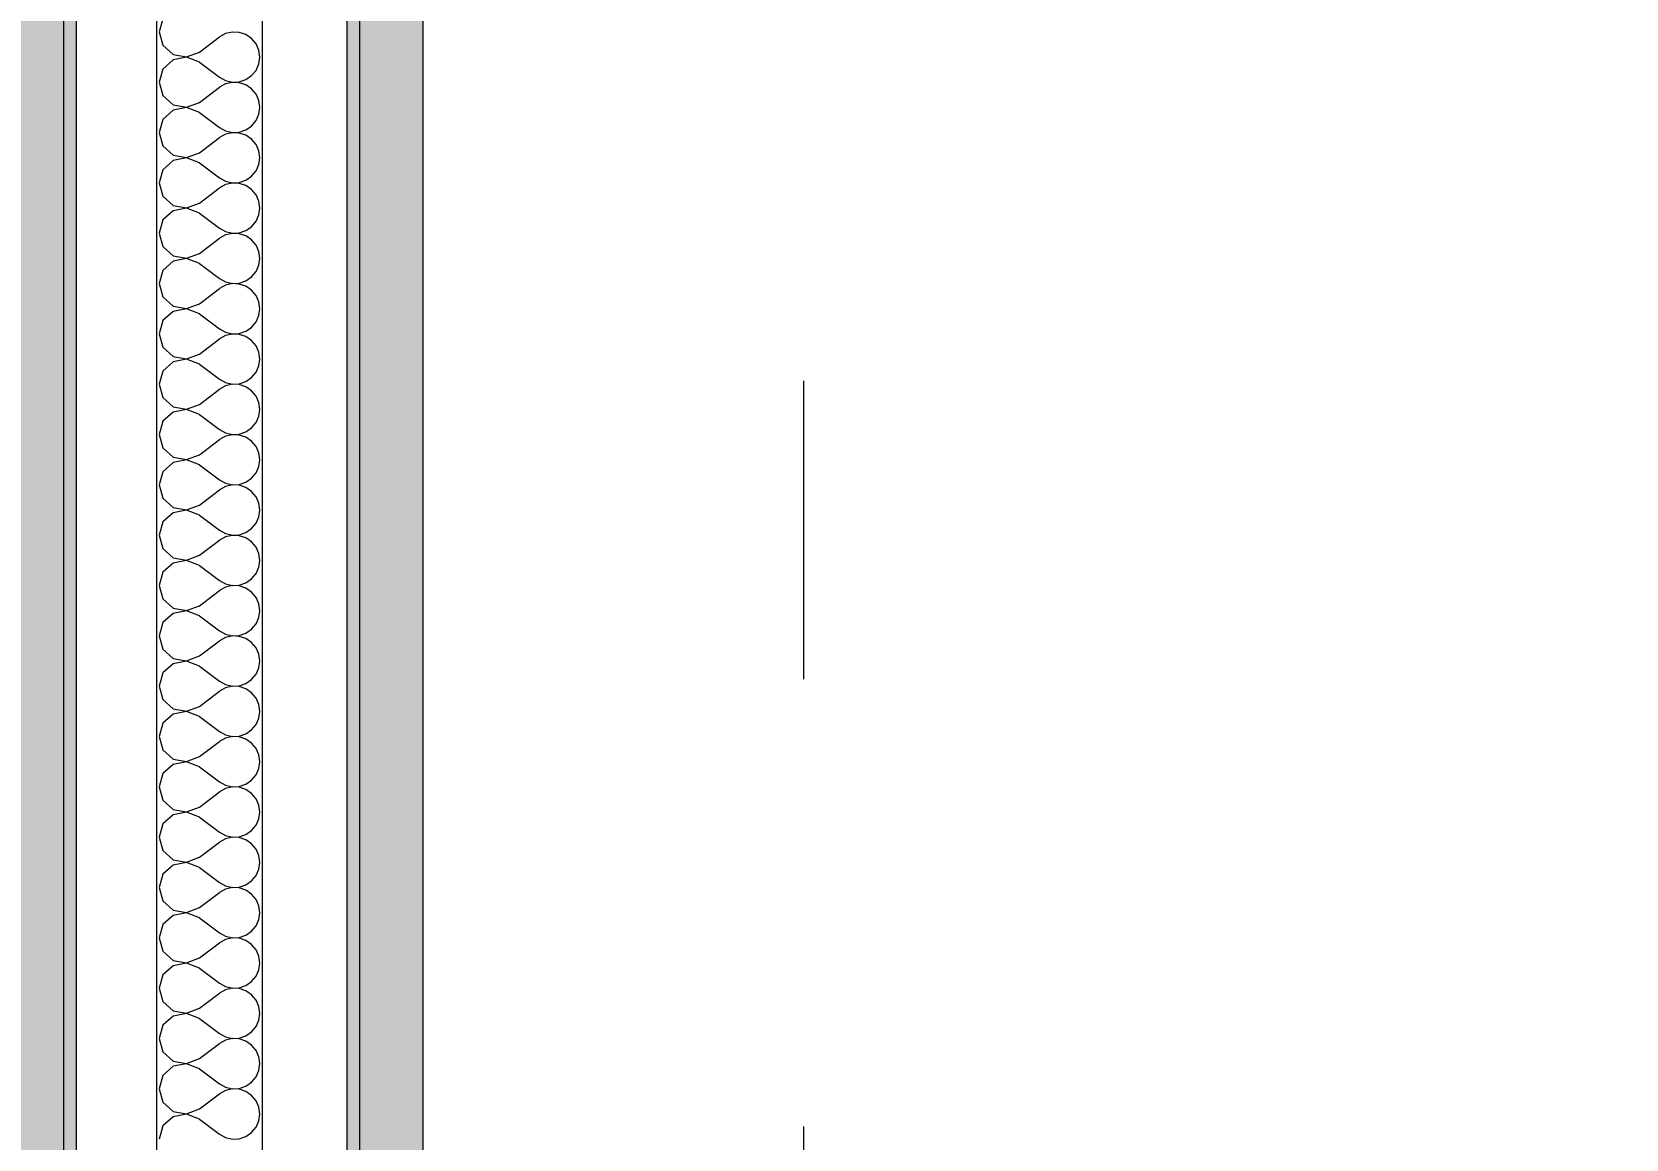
# Model space of a CAD drawing. Header units: millimetres. Extents: x -48147 to 1414029, y -496296 to 18123.
# Drawn here: x 1379525 to 1379902, y -479730.8 to -479468.9 of the extents above; entities that cross this region are included whole.
import ezdxf
from ezdxf.enums import TextEntityAlignment as Align

# ---------------------------------------------------------------- set-up
doc = ezdxf.new("R2010")
doc.units = ezdxf.units.MM
doc.header["$MEASUREMENT"] = 0
doc.linetypes.add('Double Dashed', pattern=[546.805537, 264.583325, -105.833328, 70.555556, -105.833328])
doc.linetypes.add('Wipeout_Contour', pattern=[1000, 0, -1000])
for name, color, linetype in [('New_A-15-MG_Structural_Grid_Phase_2', 7, 'Continuous'), ('New_A-25-M_Wall_Int', 7, 'Continuous'), ('New_A-95-D_1_20', 7, 'Continuous')]:
    doc.layers.add(name, color=color, linetype=linetype)
doc.layers.add('New_A-15-MG_Structural_Grid_Phase_2_Pen_No__222', color=7, linetype='Continuous', lineweight=13, true_color=0x65af33)
doc.layers.add('New_A-25-M_Wall_Int_Pen_No__107', color=7, linetype='Continuous', lineweight=15, true_color=0xa6a6a6)
doc.layers.add('New_A-25-M_Wall_Int_Pen_No__1', color=7, linetype='Continuous', lineweight=13)
doc.layers.add('New_A-95-D_1_20_Pen_No__1', color=7, linetype='Continuous', lineweight=13)
doc.styles.add('GENERATED_STYLE_1', font='')
doc.styles.add('GENERATED_STYLE_2', font='')
doc.styles.get('GENERATED_STYLE_1').set_extended_font_data('Arial')
doc.styles.get('GENERATED_STYLE_2').set_extended_font_data('Swis721 BT')
doc.dimstyles.new('GENERATED_STYLE__4', dxfattribs={"dimtxt": 125, "dimasz": 47.5, "dimexe": 0.18, "dimexo": 50, "dimgap": 0.09, "dimtad": 1, "dimdec": 0, "dimzin": 0, "dimdsep": 46, "dimtxsty": 'GENERATED_STYLE_1', "dimblk": 'ARROWHEAD_2', "dimblk1": 'ARROWHEAD_2', "dimblk2": 'ARROWHEAD_2', "dimcen": 0.09, "dimclrd": 7, "dimclre": 7, "dimclrt": 7, "dimadec": 0, "dimazin": 0, "dimtfac": 1, "dimtdec": 4, "dimtmove": 0, "dimatfit": 3, "dimfxl": 1, "dimtolj": 1, "dimtzin": 0, "dimarcsym": 0})

# ---------------------------------------------------------------- blocks, each defined once
blk = doc.blocks.new('Section Elem_90_2', base_point=(1372879, -490836.73))
at = {"color": 254, "linetype": 'Wipeout_Contour', "lineweight": 0, "ltscale": 81903552.09486547}
blk.add_wipeout([(1379835.83, -479397.03), (1379617.46, -479397.03), (1379617.46, -482736.73), (1379657.46, -482736.73), (1379657.46, -481686.73), (1384190.1, -481686.73), (1384190.1, -479136.73), (1383784.12, -479136.73), (1383784.12, -479150.03), (1383721.92, -479150.03), (1383714.71, -479153.02), (1383711.72, -479160.23), (1383711.72, -479567.83), (1383714.71, -479575.04), (1383721.92, -479578.03), (1383784.12, -479578.03), (1383784.12, -479591.33), (1383631.22, -479591.33), (1383631.22, -479578.03), (1383693.42, -479578.03), (1383700.64, -479575.04), (1383703.62, -479567.83), (1383703.62, -479160.23), (1383700.64, -479153.02), (1383693.42, -479150.03), (1383631.22, -479150.03), (1383631.22, -479136.73), (1380962.49, -479136.73), (1380962.49, -479147.63), (1380900.04, -479147.63), (1380894.66, -479149.86), (1380892.44, -479155.23), (1380892.44, -479374.23), (1380894.66, -479379.61), (1380900.04, -479381.83), (1380962.49, -479381.83), (1380962.49, -479392.73), (1380816.09, -479392.73), (1380816.09, -479381.83), (1380878.54, -479381.83), (1380883.91, -479379.61), (1380886.14, -479374.23), (1380886.14, -479155.23), (1380883.91, -479149.86), (1380878.54, -479147.63), (1380816.09, -479147.63), (1380816.09, -479136.73), (1379835.83, -479136.73), (1379835.83, -479154.03), (1379725.53, -479154.03), (1379716.55, -479157.75), (1379712.83, -479166.73), (1379712.83, -479367.03), (1379716.55, -479376.01), (1379725.53, -479379.73), (1379835.83, -479379.73)], dxfattribs=at).dxf.layer = 'New_A-25-M_Wall_Int'
blk = doc.blocks.new('*X406', base_point=(1372879, -490836.73))
at = {"layer": 'New_A-25-M_Wall_Int_Pen_No__107', "linetype": 'Continuous'}
for p, q in [((1379555.95, -479465.75), (1379555.06, -479468.88)), ((1379555.06, -479468.88), (1379555.95, -479472)), ((1379555.95, -479472), (1379558.35, -479474.2)), ((1379564.58, -479473.64), (1379569.35, -479470.07)), ((1379570.78, -479469.27), (1379569.35, -479470.07)), ((1379572.38, -479468.9), (1379570.78, -479469.27)), ((1379574.02, -479468.98), (1379572.38, -479468.9)), ((1379575.58, -479469.5), (1379574.02, -479468.98)), ((1379576.93, -479470.43), (1379575.58, -479469.5)), ((1379577.98, -479471.7), (1379576.93, -479470.43)), ((1379578.64, -479473.2), (1379577.98, -479471.7)), ((1379558.35, -479475.46), (1379555.95, -479477.65)), ((1379558.35, -479474.2), (1379561.55, -479474.8)), ((1379561.55, -479474.85), (1379558.35, -479475.46)), ((1379561.55, -479474.8), (1379564.58, -479473.64)), ((1379564.58, -479476.02), (1379561.55, -479474.85)), ((1379564.58, -479476.02), (1379569.35, -479479.59)), ((1379578.87, -479474.83), (1379578.64, -479473.2)), ((1379578.64, -479476.45), (1379578.87, -479474.83)), ((1379555.95, -479477.65), (1379555.06, -479480.78)), ((1379569.35, -479479.59), (1379570.78, -479480.38)), ((1379575.58, -479480.15), (1379576.93, -479479.22)), ((1379576.93, -479479.22), (1379577.98, -479477.96)), ((1379577.98, -479477.96), (1379578.64, -479476.45)), ((1379555.06, -479480.78), (1379555.95, -479483.91)), ((1379564.58, -479485.54), (1379569.35, -479481.97)), ((1379570.78, -479481.18), (1379569.35, -479481.97)), ((1379570.78, -479480.38), (1379572.38, -479480.76)), ((1379572.38, -479480.8), (1379570.78, -479481.18)), ((1379572.38, -479480.76), (1379574.02, -479480.68)), ((1379574.02, -479480.88), (1379572.38, -479480.8)), ((1379574.02, -479480.68), (1379575.58, -479480.15)), ((1379575.58, -479481.41), (1379574.02, -479480.88)), ((1379576.93, -479482.34), (1379575.58, -479481.41)), ((1379577.98, -479483.6), (1379576.93, -479482.34)), ((1379578.64, -479485.11), (1379577.98, -479483.6)), ((1379555.95, -479483.91), (1379558.35, -479486.1)), ((1379558.35, -479487.36), (1379555.95, -479489.56)), ((1379558.35, -479486.1), (1379561.55, -479486.71)), ((1379561.55, -479486.76), (1379558.35, -479487.36)), ((1379561.55, -479486.71), (1379564.58, -479485.54)), ((1379564.58, -479487.92), (1379561.55, -479486.76)), ((1379578.87, -479486.73), (1379578.64, -479485.11)), ((1379578.64, -479488.36), (1379578.87, -479486.73)), ((1379555.95, -479489.56), (1379555.06, -479492.68)), ((1379564.58, -479487.92), (1379569.35, -479491.49)), ((1379575.58, -479492.06), (1379576.93, -479491.13)), ((1379576.93, -479491.13), (1379577.98, -479489.86)), ((1379577.98, -479489.86), (1379578.64, -479488.36)), ((1379555.06, -479492.68), (1379555.95, -479495.81)), ((1379564.58, -479497.45), (1379569.35, -479493.88)), ((1379569.35, -479491.49), (1379570.78, -479492.29)), ((1379570.78, -479493.08), (1379569.35, -479493.88)), ((1379570.78, -479492.29), (1379572.38, -479492.66)), ((1379572.38, -479492.71), (1379570.78, -479493.08)), ((1379572.38, -479492.66), (1379574.02, -479492.58)), ((1379574.02, -479492.79), (1379572.38, -479492.71)), ((1379574.02, -479492.58), (1379575.58, -479492.06)), ((1379575.58, -479493.31), (1379574.02, -479492.79)), ((1379576.93, -479494.24), (1379575.58, -479493.31)), ((1379577.98, -479495.51), (1379576.93, -479494.24)), ((1379555.95, -479495.81), (1379558.35, -479498.01)), ((1379558.35, -479498.01), (1379561.55, -479498.61)), ((1379561.55, -479498.66), (1379558.35, -479499.27)), ((1379561.55, -479498.61), (1379564.58, -479497.45)), ((1379564.58, -479499.83), (1379561.55, -479498.66)), ((1379578.64, -479497.01), (1379577.98, -479495.51)), ((1379578.87, -479498.64), (1379578.64, -479497.01)), ((1379578.64, -479500.26), (1379578.87, -479498.64)), ((1379555.95, -479501.46), (1379555.06, -479504.59)), ((1379558.35, -479499.27), (1379555.95, -479501.46)), ((1379564.58, -479499.83), (1379569.35, -479503.4)), ((1379576.93, -479503.03), (1379577.98, -479501.77)), ((1379577.98, -479501.77), (1379578.64, -479500.26)), ((1379555.06, -479504.59), (1379555.95, -479507.72)), ((1379564.58, -479509.35), (1379569.35, -479505.78)), ((1379569.35, -479503.4), (1379570.78, -479504.19)), ((1379570.78, -479504.99), (1379569.35, -479505.78)), ((1379570.78, -479504.19), (1379572.38, -479504.57)), ((1379572.38, -479504.61), (1379570.78, -479504.99)), ((1379572.38, -479504.57), (1379574.02, -479504.49)), ((1379574.02, -479504.69), (1379572.38, -479504.61)), ((1379574.02, -479504.49), (1379575.58, -479503.96)), ((1379575.58, -479505.22), (1379574.02, -479504.69)), ((1379575.58, -479503.96), (1379576.93, -479503.03)), ((1379576.93, -479506.15), (1379575.58, -479505.22)), ((1379577.98, -479507.41), (1379576.93, -479506.15)), ((1379555.95, -479507.72), (1379558.35, -479509.91)), ((1379558.35, -479509.91), (1379561.55, -479510.52)), ((1379561.55, -479510.52), (1379564.58, -479509.35)), ((1379578.64, -479508.92), (1379577.98, -479507.41)), ((1379578.87, -479510.54), (1379578.64, -479508.92)), ((1379555.95, -479513.36), (1379555.06, -479516.49)), ((1379558.35, -479511.17), (1379555.95, -479513.36)), ((1379561.55, -479510.57), (1379558.35, -479511.17)), ((1379564.58, -479511.73), (1379561.55, -479510.57)), ((1379564.58, -479511.73), (1379569.35, -479515.3)), ((1379576.93, -479514.94), (1379577.98, -479513.67)), ((1379577.98, -479513.67), (1379578.64, -479512.17)), ((1379578.64, -479512.17), (1379578.87, -479510.54)), ((1379555.06, -479516.49), (1379555.95, -479519.62)), ((1379569.35, -479515.3), (1379570.78, -479516.1)), ((1379570.78, -479516.89), (1379569.35, -479517.68)), ((1379570.78, -479516.1), (1379572.38, -479516.47)), ((1379572.38, -479516.52), (1379570.78, -479516.89)), ((1379572.38, -479516.47), (1379574.02, -479516.39)), ((1379574.02, -479516.6), (1379572.38, -479516.52)), ((1379574.02, -479516.39), (1379575.58, -479515.87)), ((1379575.58, -479517.12), (1379574.02, -479516.6)), ((1379575.58, -479515.87), (1379576.93, -479514.94)), ((1379576.93, -479518.05), (1379575.58, -479517.12)), ((1379555.95, -479519.62), (1379558.35, -479521.82)), ((1379561.55, -479522.42), (1379564.58, -479521.26)), ((1379564.58, -479521.26), (1379569.35, -479517.68)), ((1379577.98, -479519.32), (1379576.93, -479518.05)), ((1379578.64, -479520.82), (1379577.98, -479519.32)), ((1379578.87, -479522.45), (1379578.64, -479520.82)), ((1379558.35, -479523.08), (1379555.95, -479525.27)), ((1379558.35, -479521.82), (1379561.55, -479522.42)), ((1379561.55, -479522.47), (1379558.35, -479523.08)), ((1379564.58, -479523.64), (1379561.55, -479522.47)), ((1379564.58, -479523.64), (1379569.35, -479527.21)), ((1379577.98, -479525.58), (1379578.64, -479524.07)), ((1379578.64, -479524.07), (1379578.87, -479522.45)), ((1379555.95, -479525.27), (1379555.06, -479528.4)), ((1379555.06, -479528.4), (1379555.95, -479531.53)), ((1379569.35, -479527.21), (1379570.78, -479528)), ((1379570.78, -479528.79), (1379569.35, -479529.59)), ((1379570.78, -479528), (1379572.38, -479528.38)), ((1379572.38, -479528.42), (1379570.78, -479528.79)), ((1379572.38, -479528.38), (1379574.02, -479528.3)), ((1379574.02, -479528.5), (1379572.38, -479528.42)), ((1379574.02, -479528.3), (1379575.58, -479527.77)), ((1379575.58, -479529.03), (1379574.02, -479528.5)), ((1379575.58, -479527.77), (1379576.93, -479526.84)), ((1379576.93, -479526.84), (1379577.98, -479525.58)), ((1379555.95, -479531.53), (1379558.35, -479533.72)), ((1379564.58, -479533.16), (1379569.35, -479529.59)), ((1379576.93, -479529.96), (1379575.58, -479529.03)), ((1379577.98, -479531.22), (1379576.93, -479529.96)), ((1379578.64, -479532.72), (1379577.98, -479531.22)), ((1379558.35, -479534.98), (1379555.95, -479537.17)), ((1379558.35, -479533.72), (1379561.55, -479534.33)), ((1379561.55, -479534.38), (1379558.35, -479534.98)), ((1379561.55, -479534.33), (1379564.58, -479533.16)), ((1379564.58, -479535.54), (1379561.55, -479534.38)), ((1379564.58, -479535.54), (1379569.35, -479539.11)), ((1379577.98, -479537.48), (1379578.64, -479535.98)), ((1379578.87, -479534.35), (1379578.64, -479532.72)), ((1379578.64, -479535.98), (1379578.87, -479534.35)), ((1379555.95, -479537.17), (1379555.06, -479540.3)), ((1379569.35, -479539.11), (1379570.78, -479539.91)), ((1379570.78, -479539.91), (1379572.38, -479540.28)), ((1379574.02, -479540.2), (1379575.58, -479539.68)), ((1379575.58, -479539.68), (1379576.93, -479538.75)), ((1379576.93, -479538.75), (1379577.98, -479537.48)), ((1379555.06, -479540.3), (1379555.95, -479543.43)), ((1379555.95, -479543.43), (1379558.35, -479545.63)), ((1379564.58, -479545.07), (1379569.35, -479541.49)), ((1379570.78, -479540.7), (1379569.35, -479541.49)), ((1379572.38, -479540.33), (1379570.78, -479540.7)), ((1379572.38, -479540.28), (1379574.02, -479540.2)), ((1379574.02, -479540.41), (1379572.38, -479540.33)), ((1379575.58, -479540.93), (1379574.02, -479540.41)), ((1379576.93, -479541.86), (1379575.58, -479540.93)), ((1379577.98, -479543.13), (1379576.93, -479541.86)), ((1379578.64, -479544.63), (1379577.98, -479543.13)), ((1379558.35, -479546.88), (1379555.95, -479549.08)), ((1379558.35, -479545.63), (1379561.55, -479546.23)), ((1379561.55, -479546.28), (1379558.35, -479546.88)), ((1379561.55, -479546.23), (1379564.58, -479545.07)), ((1379564.58, -479547.45), (1379561.55, -479546.28)), ((1379564.58, -479547.45), (1379569.35, -479551.02)), ((1379578.87, -479546.26), (1379578.64, -479544.63)), ((1379578.64, -479547.88), (1379578.87, -479546.26)), ((1379555.95, -479549.08), (1379555.06, -479552.21)), ((1379569.35, -479551.02), (1379570.78, -479551.81)), ((1379575.58, -479551.58), (1379576.93, -479550.65)), ((1379576.93, -479550.65), (1379577.98, -479549.39)), ((1379577.98, -479549.39), (1379578.64, -479547.88)), ((1379555.06, -479552.21), (1379555.95, -479555.34)), ((1379564.58, -479556.97), (1379569.35, -479553.4)), ((1379570.78, -479552.6), (1379569.35, -479553.4)), ((1379570.78, -479551.81), (1379572.38, -479552.18)), ((1379572.38, -479552.23), (1379570.78, -479552.6)), ((1379572.38, -479552.18), (1379574.02, -479552.1)), ((1379574.02, -479552.31), (1379572.38, -479552.23)), ((1379574.02, -479552.1), (1379575.58, -479551.58)), ((1379575.58, -479552.84), (1379574.02, -479552.31)), ((1379576.93, -479553.77), (1379575.58, -479552.84)), ((1379577.98, -479555.03), (1379576.93, -479553.77)), ((1379578.64, -479556.53), (1379577.98, -479555.03)), ((1379555.95, -479555.34), (1379558.35, -479557.53)), ((1379558.35, -479558.79), (1379555.95, -479560.98)), ((1379558.35, -479557.53), (1379561.55, -479558.14)), ((1379561.55, -479558.19), (1379558.35, -479558.79)), ((1379561.55, -479558.14), (1379564.58, -479556.97)), ((1379564.58, -479559.35), (1379561.55, -479558.19)), ((1379578.87, -479558.16), (1379578.64, -479556.53)), ((1379578.64, -479559.79), (1379578.87, -479558.16)), ((1379555.95, -479560.98), (1379555.06, -479564.11)), ((1379564.58, -479559.35), (1379569.35, -479562.92)), ((1379575.58, -479563.48), (1379576.93, -479562.55)), ((1379576.93, -479562.55), (1379577.98, -479561.29)), ((1379577.98, -479561.29), (1379578.64, -479559.79)), ((1379555.06, -479564.11), (1379555.95, -479567.24)), ((1379564.58, -479568.88), (1379569.35, -479565.3)), ((1379569.35, -479562.92), (1379570.78, -479563.72)), ((1379570.78, -479564.51), (1379569.35, -479565.3)), ((1379570.78, -479563.72), (1379572.38, -479564.09)), ((1379572.38, -479564.14), (1379570.78, -479564.51)), ((1379572.38, -479564.09), (1379574.02, -479564.01)), ((1379574.02, -479564.22), (1379572.38, -479564.14)), ((1379574.02, -479564.01), (1379575.58, -479563.48)), ((1379575.58, -479564.74), (1379574.02, -479564.22)), ((1379576.93, -479565.67), (1379575.58, -479564.74)), ((1379577.98, -479566.94), (1379576.93, -479565.67)), ((1379555.95, -479567.24), (1379558.35, -479569.44)), ((1379558.35, -479569.44), (1379561.55, -479570.04)), ((1379561.55, -479570.09), (1379558.35, -479570.69)), ((1379561.55, -479570.04), (1379564.58, -479568.88)), ((1379564.58, -479571.26), (1379561.55, -479570.09)), ((1379578.64, -479568.44), (1379577.98, -479566.94)), ((1379578.87, -479570.07), (1379578.64, -479568.44)), ((1379578.64, -479571.69), (1379578.87, -479570.07)), ((1379555.95, -479572.89), (1379555.06, -479576.02)), ((1379558.35, -479570.69), (1379555.95, -479572.89)), ((1379564.58, -479571.26), (1379569.35, -479574.83)), ((1379576.93, -479574.46), (1379577.98, -479573.2)), ((1379577.98, -479573.2), (1379578.64, -479571.69)), ((1379555.06, -479576.02), (1379555.95, -479579.15)), ((1379564.58, -479580.78), (1379569.35, -479577.21)), ((1379569.35, -479574.83), (1379570.78, -479575.62)), ((1379570.78, -479576.41), (1379569.35, -479577.21)), ((1379570.78, -479575.62), (1379572.38, -479575.99)), ((1379572.38, -479576.04), (1379570.78, -479576.41)), ((1379572.38, -479575.99), (1379574.02, -479575.91)), ((1379574.02, -479576.12), (1379572.38, -479576.04)), ((1379574.02, -479575.91), (1379575.58, -479575.39)), ((1379575.58, -479576.65), (1379574.02, -479576.12)), ((1379575.58, -479575.39), (1379576.93, -479574.46)), ((1379576.93, -479577.58), (1379575.58, -479576.65)), ((1379577.98, -479578.84), (1379576.93, -479577.58)), ((1379555.95, -479579.15), (1379558.35, -479581.34)), ((1379558.35, -479581.34), (1379561.55, -479581.95)), ((1379561.55, -479581.95), (1379564.58, -479580.78)), ((1379578.64, -479580.34), (1379577.98, -479578.84)), ((1379578.87, -479581.97), (1379578.64, -479580.34)), ((1379555.95, -479584.79), (1379555.06, -479587.92)), ((1379558.35, -479582.6), (1379555.95, -479584.79)), ((1379561.55, -479581.99), (1379558.35, -479582.6)), ((1379564.58, -479583.16), (1379561.55, -479581.99)), ((1379564.58, -479583.16), (1379569.35, -479586.73)), ((1379576.93, -479586.36), (1379577.98, -479585.1)), ((1379577.98, -479585.1), (1379578.64, -479583.6)), ((1379578.64, -479583.6), (1379578.87, -479581.97)), ((1379555.06, -479587.92), (1379555.95, -479591.05)), ((1379564.58, -479592.68), (1379569.35, -479589.11)), ((1379569.35, -479586.73), (1379570.78, -479587.53)), ((1379570.78, -479588.32), (1379569.35, -479589.11)), ((1379570.78, -479587.53), (1379572.38, -479587.9)), ((1379572.38, -479587.95), (1379570.78, -479588.32)), ((1379572.38, -479587.9), (1379574.02, -479587.82)), ((1379574.02, -479588.03), (1379572.38, -479587.95)), ((1379574.02, -479587.82), (1379575.58, -479587.29)), ((1379575.58, -479588.55), (1379574.02, -479588.03)), ((1379575.58, -479587.29), (1379576.93, -479586.36)), ((1379576.93, -479589.48), (1379575.58, -479588.55)), ((1379555.95, -479591.05), (1379558.35, -479593.25)), ((1379561.55, -479593.85), (1379564.58, -479592.68)), ((1379577.98, -479590.75), (1379576.93, -479589.48)), ((1379578.64, -479592.25), (1379577.98, -479590.75)), ((1379578.87, -479593.88), (1379578.64, -479592.25)), ((1379555.95, -479596.7), (1379555.06, -479599.83)), ((1379558.35, -479594.5), (1379555.95, -479596.7)), ((1379558.35, -479593.25), (1379561.55, -479593.85)), ((1379561.55, -479593.9), (1379558.35, -479594.5)), ((1379564.58, -479595.07), (1379561.55, -479593.9)), ((1379564.58, -479595.07), (1379569.35, -479598.64)), ((1379577.98, -479597), (1379578.64, -479595.5)), ((1379578.64, -479595.5), (1379578.87, -479593.88)), ((1379555.06, -479599.83), (1379555.95, -479602.96)), ((1379569.35, -479598.64), (1379570.78, -479599.43)), ((1379570.78, -479600.22), (1379569.35, -479601.02)), ((1379570.78, -479599.43), (1379572.38, -479599.8)), ((1379572.38, -479599.85), (1379570.78, -479600.22)), ((1379572.38, -479599.8), (1379574.02, -479599.72)), ((1379574.02, -479599.93), (1379572.38, -479599.85)), ((1379574.02, -479599.72), (1379575.58, -479599.2)), ((1379575.58, -479600.46), (1379574.02, -479599.93)), ((1379575.58, -479599.2), (1379576.93, -479598.27)), ((1379576.93, -479601.39), (1379575.58, -479600.46)), ((1379576.93, -479598.27), (1379577.98, -479597)), ((1379555.95, -479602.96), (1379558.35, -479605.15)), ((1379564.58, -479604.59), (1379569.35, -479601.02)), ((1379577.98, -479602.65), (1379576.93, -479601.39)), ((1379578.64, -479604.15), (1379577.98, -479602.65)), ((1379578.87, -479605.78), (1379578.64, -479604.15)), ((1379558.35, -479606.41), (1379555.95, -479608.6)), ((1379558.35, -479605.15), (1379561.55, -479605.76)), ((1379561.55, -479605.8), (1379558.35, -479606.41)), ((1379561.55, -479605.76), (1379564.58, -479604.59)), ((1379564.58, -479606.97), (1379561.55, -479605.8)), ((1379564.58, -479606.97), (1379569.35, -479610.54)), ((1379577.98, -479608.91), (1379578.64, -479607.41)), ((1379578.64, -479607.41), (1379578.87, -479605.78)), ((1379555.95, -479608.6), (1379555.06, -479611.73)), ((1379555.06, -479611.73), (1379555.95, -479614.86)), ((1379569.35, -479610.54), (1379570.78, -479611.34)), ((1379570.78, -479611.34), (1379572.38, -479611.71)), ((1379572.38, -479611.76), (1379570.78, -479612.13)), ((1379572.38, -479611.71), (1379574.02, -479611.63)), ((1379574.02, -479611.84), (1379572.38, -479611.76)), ((1379574.02, -479611.63), (1379575.58, -479611.1)), ((1379575.58, -479611.1), (1379576.93, -479610.17)), ((1379576.93, -479610.17), (1379577.98, -479608.91)), ((1379555.95, -479614.86), (1379558.35, -479617.06)), ((1379564.58, -479616.49), (1379569.35, -479612.92)), ((1379570.78, -479612.13), (1379569.35, -479612.92)), ((1379575.58, -479612.36), (1379574.02, -479611.84)), ((1379576.93, -479613.29), (1379575.58, -479612.36)), ((1379577.98, -479614.56), (1379576.93, -479613.29)), ((1379578.64, -479616.06), (1379577.98, -479614.56)), ((1379558.35, -479618.31), (1379555.95, -479620.51)), ((1379558.35, -479617.06), (1379561.55, -479617.66)), ((1379561.55, -479617.71), (1379558.35, -479618.31)), ((1379561.55, -479617.66), (1379564.58, -479616.49)), ((1379564.58, -479618.88), (1379561.55, -479617.71)), ((1379564.58, -479618.88), (1379569.35, -479622.45)), ((1379577.98, -479620.81), (1379578.64, -479619.31)), ((1379578.87, -479617.68), (1379578.64, -479616.06)), ((1379578.64, -479619.31), (1379578.87, -479617.68)), ((1379555.95, -479620.51), (1379555.06, -479623.64)), ((1379569.35, -479622.45), (1379570.78, -479623.24)), ((1379574.02, -479623.53), (1379575.58, -479623.01)), ((1379575.58, -479623.01), (1379576.93, -479622.08)), ((1379576.93, -479622.08), (1379577.98, -479620.81)), ((1379555.06, -479623.64), (1379555.95, -479626.77)), ((1379555.95, -479626.77), (1379558.35, -479628.96)), ((1379564.58, -479628.4), (1379569.35, -479624.83)), ((1379570.78, -479624.03), (1379569.35, -479624.83)), ((1379570.78, -479623.24), (1379572.38, -479623.61)), ((1379572.38, -479623.66), (1379570.78, -479624.03)), ((1379572.38, -479623.61), (1379574.02, -479623.53)), ((1379574.02, -479623.74), (1379572.38, -479623.66)), ((1379575.58, -479624.27), (1379574.02, -479623.74)), ((1379576.93, -479625.2), (1379575.58, -479624.27)), ((1379577.98, -479626.46), (1379576.93, -479625.2)), ((1379578.64, -479627.96), (1379577.98, -479626.46)), ((1379558.35, -479630.22), (1379555.95, -479632.41)), ((1379558.35, -479628.96), (1379561.55, -479629.57)), ((1379561.55, -479629.61), (1379558.35, -479630.22)), ((1379561.55, -479629.57), (1379564.58, -479628.4)), ((1379564.58, -479630.78), (1379561.55, -479629.61)), ((1379578.87, -479629.59), (1379578.64, -479627.96)), ((1379578.64, -479631.22), (1379578.87, -479629.59)), ((1379555.95, -479632.41), (1379555.06, -479635.54)), ((1379564.58, -479630.78), (1379569.35, -479634.35)), ((1379569.35, -479634.35), (1379570.78, -479635.15)), ((1379575.58, -479634.91), (1379576.93, -479633.98)), ((1379576.93, -479633.98), (1379577.98, -479632.72)), ((1379577.98, -479632.72), (1379578.64, -479631.22)), ((1379555.06, -479635.54), (1379555.95, -479638.67)), ((1379564.58, -479640.3), (1379569.35, -479636.73)), ((1379570.78, -479635.94), (1379569.35, -479636.73)), ((1379570.78, -479635.15), (1379572.38, -479635.52)), ((1379572.38, -479635.57), (1379570.78, -479635.94)), ((1379572.38, -479635.52), (1379574.02, -479635.44)), ((1379574.02, -479635.65), (1379572.38, -479635.57)), ((1379574.02, -479635.44), (1379575.58, -479634.91)), ((1379575.58, -479636.17), (1379574.02, -479635.65)), ((1379576.93, -479637.1), (1379575.58, -479636.17)), ((1379577.98, -479638.36), (1379576.93, -479637.1)), ((1379555.95, -479638.67), (1379558.35, -479640.87)), ((1379558.35, -479640.87), (1379561.55, -479641.47)), ((1379561.55, -479641.52), (1379558.35, -479642.12)), ((1379561.55, -479641.47), (1379564.58, -479640.3)), ((1379564.58, -479642.68), (1379561.55, -479641.52)), ((1379578.64, -479639.87), (1379577.98, -479638.36)), ((1379578.87, -479641.49), (1379578.64, -479639.87)), ((1379578.64, -479643.12), (1379578.87, -479641.49)), ((1379555.95, -479644.32), (1379555.06, -479647.45)), ((1379558.35, -479642.12), (1379555.95, -479644.32)), ((1379564.58, -479642.68), (1379569.35, -479646.26)), ((1379576.93, -479645.89), (1379577.98, -479644.62)), ((1379577.98, -479644.62), (1379578.64, -479643.12)), ((1379555.06, -479647.45), (1379555.95, -479650.58)), ((1379564.58, -479652.21), (1379569.35, -479648.64)), ((1379569.35, -479646.26), (1379570.78, -479647.05)), ((1379570.78, -479647.84), (1379569.35, -479648.64)), ((1379570.78, -479647.05), (1379572.38, -479647.42)), ((1379572.38, -479647.47), (1379570.78, -479647.84)), ((1379572.38, -479647.42), (1379574.02, -479647.34)), ((1379574.02, -479647.55), (1379572.38, -479647.47)), ((1379574.02, -479647.34), (1379575.58, -479646.82)), ((1379575.58, -479648.08), (1379574.02, -479647.55)), ((1379575.58, -479646.82), (1379576.93, -479645.89)), ((1379576.93, -479649.01), (1379575.58, -479648.08)), ((1379577.98, -479650.27), (1379576.93, -479649.01)), ((1379555.95, -479650.58), (1379558.35, -479652.77)), ((1379558.35, -479652.77), (1379561.55, -479653.38)), ((1379561.55, -479653.38), (1379564.58, -479652.21)), ((1379578.64, -479651.77), (1379577.98, -479650.27)), ((1379578.87, -479653.4), (1379578.64, -479651.77)), ((1379555.95, -479656.22), (1379555.06, -479659.35)), ((1379558.35, -479654.03), (1379555.95, -479656.22)), ((1379561.55, -479653.42), (1379558.35, -479654.03)), ((1379564.58, -479654.59), (1379561.55, -479653.42)), ((1379564.58, -479654.59), (1379569.35, -479658.16)), ((1379576.93, -479657.79), (1379577.98, -479656.53)), ((1379577.98, -479656.53), (1379578.64, -479655.03)), ((1379578.64, -479655.03), (1379578.87, -479653.4)), ((1379555.06, -479659.35), (1379555.95, -479662.48)), ((1379564.58, -479664.11), (1379569.35, -479660.54)), ((1379569.35, -479658.16), (1379570.78, -479658.96)), ((1379570.78, -479659.75), (1379569.35, -479660.54)), ((1379570.78, -479658.96), (1379572.38, -479659.33)), ((1379572.38, -479659.38), (1379570.78, -479659.75)), ((1379572.38, -479659.33), (1379574.02, -479659.25)), ((1379574.02, -479659.46), (1379572.38, -479659.38)), ((1379574.02, -479659.25), (1379575.58, -479658.72)), ((1379575.58, -479659.98), (1379574.02, -479659.46)), ((1379575.58, -479658.72), (1379576.93, -479657.79)), ((1379576.93, -479660.91), (1379575.58, -479659.98)), ((1379555.95, -479662.48), (1379558.35, -479664.68)), ((1379561.55, -479665.28), (1379564.58, -479664.11)), ((1379577.98, -479662.17), (1379576.93, -479660.91)), ((1379578.64, -479663.68), (1379577.98, -479662.17)), ((1379578.87, -479665.3), (1379578.64, -479663.68)), ((1379555.95, -479668.13), (1379555.06, -479671.26)), ((1379558.35, -479665.93), (1379555.95, -479668.13)), ((1379558.35, -479664.68), (1379561.55, -479665.28)), ((1379561.55, -479665.33), (1379558.35, -479665.93)), ((1379564.58, -479666.49), (1379561.55, -479665.33)), ((1379564.58, -479666.49), (1379569.35, -479670.07)), ((1379577.98, -479668.43), (1379578.64, -479666.93)), ((1379578.64, -479666.93), (1379578.87, -479665.3)), ((1379555.06, -479671.26), (1379555.95, -479674.39)), ((1379569.35, -479670.07), (1379570.78, -479670.86)), ((1379570.78, -479671.65), (1379569.35, -479672.45)), ((1379570.78, -479670.86), (1379572.38, -479671.23)), ((1379572.38, -479671.28), (1379570.78, -479671.65)), ((1379572.38, -479671.23), (1379574.02, -479671.15)), ((1379574.02, -479671.36), (1379572.38, -479671.28)), ((1379574.02, -479671.15), (1379575.58, -479670.63)), ((1379575.58, -479671.88), (1379574.02, -479671.36)), ((1379575.58, -479670.63), (1379576.93, -479669.7)), ((1379576.93, -479672.81), (1379575.58, -479671.88)), ((1379576.93, -479669.7), (1379577.98, -479668.43)), ((1379555.95, -479674.39), (1379558.35, -479676.58)), ((1379564.58, -479676.02), (1379569.35, -479672.45)), ((1379577.98, -479674.08), (1379576.93, -479672.81)), ((1379578.64, -479675.58), (1379577.98, -479674.08)), ((1379578.87, -479677.21), (1379578.64, -479675.58)), ((1379558.35, -479677.84), (1379555.95, -479680.03)), ((1379558.35, -479676.58), (1379561.55, -479677.18)), ((1379561.55, -479677.23), (1379558.35, -479677.84)), ((1379561.55, -479677.18), (1379564.58, -479676.02)), ((1379564.58, -479678.4), (1379561.55, -479677.23)), ((1379564.58, -479678.4), (1379569.35, -479681.97)), ((1379577.98, -479680.34), (1379578.64, -479678.84)), ((1379578.64, -479678.84), (1379578.87, -479677.21)), ((1379555.95, -479680.03), (1379555.06, -479683.16)), ((1379555.06, -479683.16), (1379555.95, -479686.29)), ((1379569.35, -479681.97), (1379570.78, -479682.77)), ((1379570.78, -479682.77), (1379572.38, -479683.14)), ((1379572.38, -479683.19), (1379570.78, -479683.56)), ((1379572.38, -479683.14), (1379574.02, -479683.06)), ((1379574.02, -479683.26), (1379572.38, -479683.19)), ((1379574.02, -479683.06), (1379575.58, -479682.53)), ((1379575.58, -479683.79), (1379574.02, -479683.26)), ((1379575.58, -479682.53), (1379576.93, -479681.6)), ((1379576.93, -479681.6), (1379577.98, -479680.34)), ((1379555.95, -479686.29), (1379558.35, -479688.48)), ((1379564.58, -479687.92), (1379569.35, -479684.35)), ((1379570.78, -479683.56), (1379569.35, -479684.35)), ((1379576.93, -479684.72), (1379575.58, -479683.79)), ((1379577.98, -479685.98), (1379576.93, -479684.72)), ((1379578.64, -479687.49), (1379577.98, -479685.98)), ((1379558.35, -479689.74), (1379555.95, -479691.94)), ((1379558.35, -479688.48), (1379561.55, -479689.09)), ((1379561.55, -479689.14), (1379558.35, -479689.74)), ((1379561.55, -479689.09), (1379564.58, -479687.92)), ((1379564.58, -479690.3), (1379561.55, -479689.14)), ((1379564.58, -479690.3), (1379569.35, -479693.88)), ((1379577.98, -479692.24), (1379578.64, -479690.74)), ((1379578.87, -479689.11), (1379578.64, -479687.49)), ((1379578.64, -479690.74), (1379578.87, -479689.11)), ((1379555.95, -479691.94), (1379555.06, -479695.07)), ((1379569.35, -479693.88), (1379570.78, -479694.67)), ((1379570.78, -479694.67), (1379572.38, -479695.04)), ((1379574.02, -479694.96), (1379575.58, -479694.44)), ((1379575.58, -479694.44), (1379576.93, -479693.51)), ((1379576.93, -479693.51), (1379577.98, -479692.24)), ((1379555.06, -479695.07), (1379555.95, -479698.2)), ((1379555.95, -479698.2), (1379558.35, -479700.39)), ((1379564.58, -479699.83), (1379569.35, -479696.26)), ((1379570.78, -479695.46), (1379569.35, -479696.26)), ((1379572.38, -479695.09), (1379570.78, -479695.46)), ((1379572.38, -479695.04), (1379574.02, -479694.96)), ((1379574.02, -479695.17), (1379572.38, -479695.09)), ((1379575.58, -479695.69), (1379574.02, -479695.17)), ((1379576.93, -479696.62), (1379575.58, -479695.69)), ((1379577.98, -479697.89), (1379576.93, -479696.62)), ((1379578.64, -479699.39), (1379577.98, -479697.89)), ((1379558.35, -479701.65), (1379555.95, -479703.84)), ((1379558.35, -479700.39), (1379561.55, -479700.99)), ((1379561.55, -479701.04), (1379558.35, -479701.65)), ((1379561.55, -479700.99), (1379564.58, -479699.83)), ((1379564.58, -479702.21), (1379561.55, -479701.04)), ((1379564.58, -479702.21), (1379569.35, -479705.78)), ((1379578.87, -479701.02), (1379578.64, -479699.39)), ((1379578.64, -479702.64), (1379578.87, -479701.02)), ((1379555.95, -479703.84), (1379555.06, -479706.97)), ((1379569.35, -479705.78), (1379570.78, -479706.57)), ((1379575.58, -479706.34), (1379576.93, -479705.41)), ((1379576.93, -479705.41), (1379577.98, -479704.15)), ((1379577.98, -479704.15), (1379578.64, -479702.64)), ((1379555.06, -479706.97), (1379555.95, -479710.1)), ((1379564.58, -479711.73), (1379569.35, -479708.16)), ((1379570.78, -479707.37), (1379569.35, -479708.16)), ((1379570.78, -479706.57), (1379572.38, -479706.95)), ((1379572.38, -479706.99), (1379570.78, -479707.37)), ((1379572.38, -479706.95), (1379574.02, -479706.87)), ((1379574.02, -479707.07), (1379572.38, -479706.99)), ((1379574.02, -479706.87), (1379575.58, -479706.34)), ((1379575.58, -479707.6), (1379574.02, -479707.07)), ((1379576.93, -479708.53), (1379575.58, -479707.6)), ((1379577.98, -479709.79), (1379576.93, -479708.53)), ((1379578.64, -479711.3), (1379577.98, -479709.79)), ((1379555.95, -479710.1), (1379558.35, -479712.29)), ((1379558.35, -479713.55), (1379555.95, -479715.75)), ((1379558.35, -479712.29), (1379561.55, -479712.9)), ((1379561.55, -479712.95), (1379558.35, -479713.55)), ((1379561.55, -479712.9), (1379564.58, -479711.73)), ((1379564.58, -479714.11), (1379561.55, -479712.95)), ((1379578.87, -479712.92), (1379578.64, -479711.3)), ((1379578.64, -479714.55), (1379578.87, -479712.92)), ((1379555.95, -479715.75), (1379555.06, -479718.88)), ((1379564.58, -479714.11), (1379569.35, -479717.68)), ((1379575.58, -479718.25), (1379576.93, -479717.32)), ((1379576.93, -479717.32), (1379577.98, -479716.05)), ((1379577.98, -479716.05), (1379578.64, -479714.55)), ((1379555.06, -479718.88), (1379555.95, -479722)), ((1379564.58, -479723.64), (1379569.35, -479720.07)), ((1379569.35, -479717.68), (1379570.78, -479718.48)), ((1379570.78, -479719.27), (1379569.35, -479720.07)), ((1379570.78, -479718.48), (1379572.38, -479718.85)), ((1379572.38, -479718.9), (1379570.78, -479719.27)), ((1379572.38, -479718.85), (1379574.02, -479718.77)), ((1379574.02, -479718.98), (1379572.38, -479718.9)), ((1379574.02, -479718.77), (1379575.58, -479718.25)), ((1379575.58, -479719.5), (1379574.02, -479718.98)), ((1379576.93, -479720.43), (1379575.58, -479719.5)), ((1379577.98, -479721.7), (1379576.93, -479720.43)), ((1379555.95, -479722), (1379558.35, -479724.2)), ((1379558.35, -479724.2), (1379561.55, -479724.8)), ((1379561.55, -479724.85), (1379558.35, -479725.46)), ((1379561.55, -479724.8), (1379564.58, -479723.64)), ((1379564.58, -479726.02), (1379561.55, -479724.85)), ((1379578.64, -479723.2), (1379577.98, -479721.7)), ((1379578.87, -479724.83), (1379578.64, -479723.2)), ((1379578.64, -479726.45), (1379578.87, -479724.83)), ((1379555.95, -479727.65), (1379555.06, -479730.78)), ((1379558.35, -479725.46), (1379555.95, -479727.65)), ((1379564.58, -479726.02), (1379569.35, -479729.59)), ((1379576.93, -479729.22), (1379577.98, -479727.96)), ((1379577.98, -479727.96), (1379578.64, -479726.45)), ((1379569.35, -479729.59), (1379570.78, -479730.38)), ((1379570.78, -479730.38), (1379572.38, -479730.76)), ((1379572.38, -479730.76), (1379574.02, -479730.68)), ((1379574.02, -479730.68), (1379575.58, -479730.15)), ((1379575.58, -479730.15), (1379576.93, -479729.22))]:
    blk.add_line(p, q, dxfattribs=at)
blk = doc.blocks.new('Section Elem_376_2', base_point=(1372879, -490836.73))
at = {"layer": 'New_A-25-M_Wall_Int_Pen_No__107', "linetype": 'Continuous'}
for points in [[(1379517.46, -479136.73), (1379517.46, -482736.73), (1379532.46, -482736.73), (1379532.46, -479136.73)], [(1379602.46, -482736.73), (1379617.46, -482736.73), (1379617.46, -479136.73), (1379602.46, -479136.73)]]:
    blk.add_hatch(color=256, dxfattribs=at).paths.add_polyline_path(points)
at = {"layer": 'New_A-25-M_Wall_Int_Pen_No__107', "linetype": 'Continuous', "lineweight": 0, "true_color": 0x535353}
blk.add_hatch(color=251, dxfattribs=at).paths.add_polyline_path([(1379599.46, -482736.73), (1379602.46, -482736.73), (1379602.46, -479136.73), (1379599.46, -479136.73)])
at = {"layer": 'New_A-25-M_Wall_Int_Pen_No__1', "linetype": 'Continuous'}
for p, q in [((1379532.46, -479136.73), (1379532.46, -482736.73)), ((1379602.46, -479136.73), (1379602.46, -482736.73)), ((1379617.46, -479136.73), (1379617.46, -482736.73))]:
    blk.add_line(p, q, dxfattribs=at)
at = {"color": 254, "linetype": 'Wipeout_Contour', "lineweight": 0, "ltscale": 5844067.242895639}
blk.add_wipeout([(1379579.46, -482736.73), (1379599.46, -482736.73), (1379599.46, -479136.73), (1379579.46, -479136.73)], dxfattribs=at).dxf.layer = 'New_A-25-M_Wall_Int'
at = {"layer": 'New_A-25-M_Wall_Int_Pen_No__1', "linetype": 'Continuous'}
blk.add_line((1379599.46, -479136.73), (1379599.46, -482736.73), dxfattribs=at)
at = {"color": 254, "linetype": 'Wipeout_Contour', "lineweight": 0, "ltscale": 5843982.258966735}
blk.add_wipeout([(1379554.46, -482736.73), (1379579.46, -482736.73), (1379579.46, -479136.73), (1379554.46, -479136.73)], dxfattribs=at).dxf.layer = 'New_A-25-M_Wall_Int'
at = {"layer": 'New_A-25-M_Wall_Int_Pen_No__1', "linetype": 'Continuous'}
blk.add_line((1379579.46, -479136.73), (1379579.46, -482736.73), dxfattribs=at)
at = {"layer": 'New_A-25-M_Wall_Int'}
blk.add_blockref('*X406', (1372879, -490836.73), dxfattribs=at)
at = {"color": 254, "linetype": 'Wipeout_Contour', "lineweight": 0, "ltscale": 5843899.163694545}
blk.add_wipeout([(1379535.46, -482736.73), (1379554.46, -482736.73), (1379554.46, -479136.73), (1379535.46, -479136.73)], dxfattribs=at).dxf.layer = 'New_A-25-M_Wall_Int'
at = {"layer": 'New_A-25-M_Wall_Int_Pen_No__107', "linetype": 'Continuous', "lineweight": 0, "true_color": 0x535353}
blk.add_hatch(color=251, dxfattribs=at).paths.add_polyline_path([(1379532.46, -482736.73), (1379535.46, -482736.73), (1379535.46, -479136.73), (1379532.46, -479136.73)])
at = {"layer": 'New_A-25-M_Wall_Int_Pen_No__1', "linetype": 'Continuous'}
for p, q in [((1379535.46, -479136.73), (1379535.46, -482736.73)), ((1379554.46, -479136.73), (1379554.46, -482736.73))]:
    blk.add_line(p, q, dxfattribs=at)
blk = doc.blocks.new('Standard grid marker[3]_2', base_point=(1379707.47, -469432.1))
at = {"layer": 'New_A-15-MG_Structural_Grid_Phase_2_Pen_No__222', "linetype": 'Double Dashed'}
blk.add_line((1379707.47, -470432.1), (1379707.47, -493836.73), dxfattribs=at)
at = {"layer": 'New_A-15-MG_Structural_Grid_Phase_2_Pen_No__222', "style": 'GENERATED_STYLE_2'}
for tag, p in [('AC_MarkerText_1_0', (1379707.47, -469163.68)), ('AC_MarkerText_1_1', (1379707.47, -495068.32))]:
    blk.add_attdef(tag, text='', height=175, rotation=360, dxfattribs=at).set_placement(p, align=Align.MIDDLE_CENTER)
blk = doc.blocks.new('*D781', base_point=(1372879, -490836.73))
at = {"layer": 'New_A-95-D_1_20_Pen_No__1', "linetype": 'Continuous'}
for p, q in [((1367392.19, -478986.73), (1367392.19, -478956.17)), ((1367423.44, -479004.77), (1367360.94, -478968.69)), ((1367439.07, -478986.73), (1367345.32, -478986.73)), ((1367392.19, -482736.73), (1367392.19, -478986.73)), ((1367360.94, -482718.69), (1367423.44, -482754.77)), ((1367439.07, -482736.73), (1367345.32, -482736.73))]:
    blk.add_line(p, q, dxfattribs=at)
at = {"layer": 'New_A-95-D_1_20_Pen_No__1', "insert": (1367367.19, -481076.23), "char_height": 125, "attachment_point": 7, "rotation": 90, "style": 'GENERATED_STYLE_1'}
blk.add_mtext('\\A1;{\\fArial|b0|i0|c0|p34;3,750}', dxfattribs=at)
blk = doc.blocks.new('ARROWHEAD_2')
at = {"color": 0, "linetype": 'Continuous', "lineweight": 0}
for p, q in [((-0.3781, -0.655), (0.3781, 0.655)), ((0, 0), (-1, 0))]:
    blk.add_line(p, q, dxfattribs=at)

msp = doc.modelspace()

# ---------------------------------------------------------------- block references
at = {"layer": 'New_A-25-M_Wall_Int'}
msp.add_blockref('Section Elem_90_2', (1372879, -490836.73), dxfattribs=at)

# ---------------------------------------------------------------- next in the draw order: block references
msp.add_blockref('Section Elem_376_2', (1372879, -490836.73), dxfattribs=at)

# ---------------------------------------------------------------- next in the draw order: block references
at = {"layer": 'New_A-15-MG_Structural_Grid_Phase_2', "color": 8, "linetype": 'Continuous', "lineweight": 15}
msp.add_blockref('Standard grid marker[3]_2', (1379707.47, -469432.1), dxfattribs=at)

# ---------------------------------------------------------------- next in the draw order: dimensions: what is measured, and where the dimension line sits
at = {"layer": 'New_A-95-D_1_20', "linetype": 'Continuous'}
dim = msp.add_linear_dim(base=(1367392.19, -478986.73), p1=(1383127.97, -482736.73), p2=(1383128.04, -478986.73), angle=90, dimstyle='GENERATED_STYLE__4', dxfattribs=at)
dim.commit()
dim.dimension.update_dxf_attribs({"geometry": '*D781', "text_midpoint": (1367304.69, -480839.08), "dimtype": 160, "text_rotation": 90})

doc.saveas('drawing.dxf')
